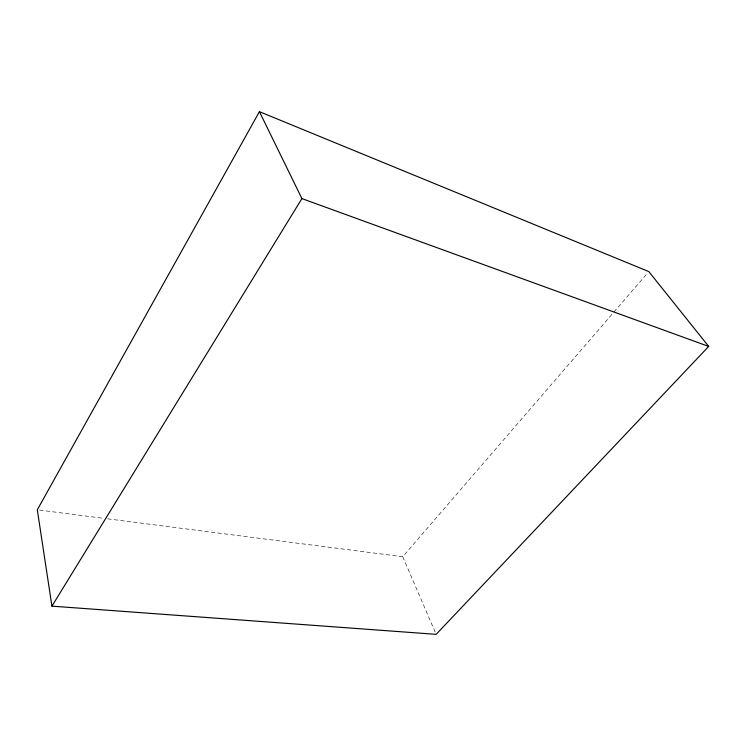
<?xml version="1.0" encoding="UTF-8"?>
<svg xmlns="http://www.w3.org/2000/svg" width="746" height="746" viewBox="0 0 746 746"><rect width="100%" height="100%" fill="white"/><g stroke="black" fill="none" stroke-linecap="round" stroke-linejoin="round"><path stroke-width="0.56" stroke-dasharray="3.73 2.8" d="M107.62 518.834L402.719 556.712L613.128 312.966M613.883 312.08L647.304 273.362M39.603 510.105L103.004 518.246M402.719 556.712L435.254 632.216"/><path stroke-width="1.12" d="M259.421 111.658L37.3 509.807L51.94 606.144L436.168 634.342L708.7 346.433L648.824 271.6L259.421 111.658L301.906 198.595L708.7 346.433M51.94 606.144L301.906 198.595"/></g></svg>
